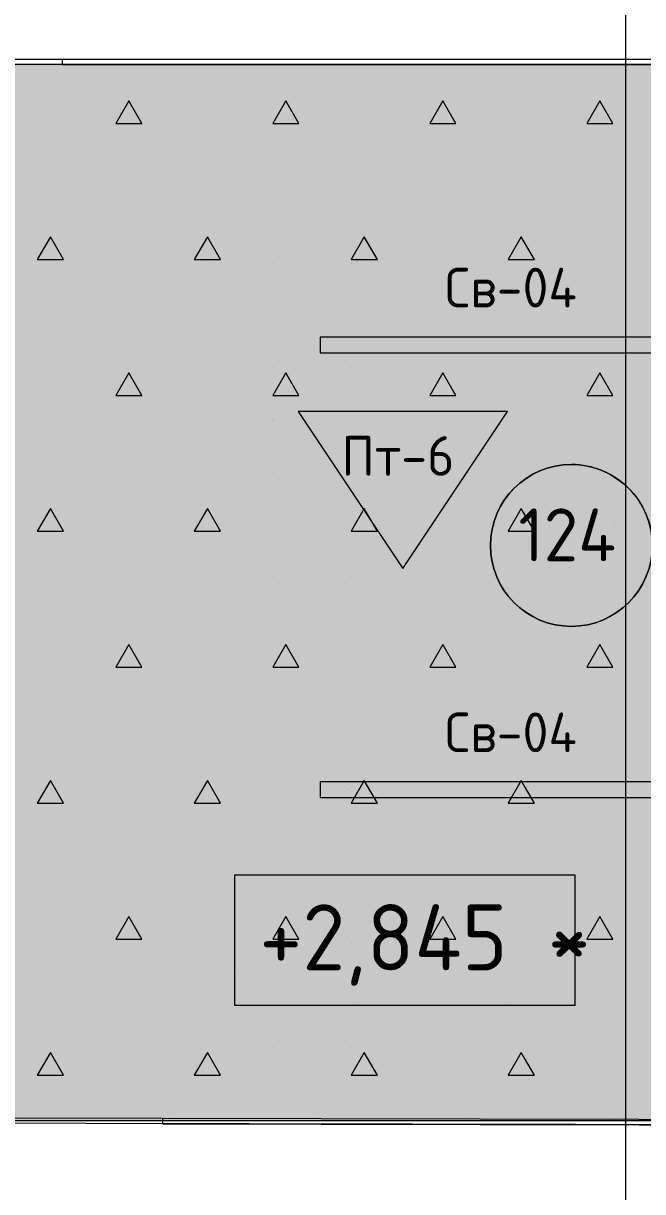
# Model space of a CAD drawing. Header units: millimetres. Extents: x -13069 to 207500, y -71366 to 56785.
# Drawn here: x 147223 to 149590, y 15024 to 19489 of the extents above; entities that cross this region are included whole.
import ezdxf

# ---------------------------------------------------------------- set-up
doc = ezdxf.new("R2010")
doc.units = ezdxf.units.MM
for name, color, linetype, true_color in [('PDF _зоны-номер помещения', 7, 'Continuous', 0xffffff), ('PDF _Ригели', 7, 'Continuous', 0x959595), ('PDF _светильники', 7, 'Continuous', 0xffffff)]:
    doc.layers.add(name, color=color, linetype=linetype, true_color=true_color)
for name, color, linetype in [('PDF _Подложка без мебели', 7, 'Continuous'), ('PDF _Потолки - марка', 7, 'Continuous'), ('PDF _Текст', 7, 'Continuous')]:
    doc.layers.add(name, color=color, linetype=linetype)
doc.layers.add('PDF _Потолки', color=7, linetype='Continuous', lineweight=5, true_color=0x535353)
doc.styles.add('PDF GOST Common', font='GOST_Common.ttf')

msp = doc.modelspace()

# ---------------------------------------------------------------- linework, layer by layer
at = {"layer": 'PDF _зоны-номер помещения', "color": 7, "lineweight": 13}
msp.add_lwpolyline([(149318.022, 17803.143, 0.41416061), (149008.72, 17493.841, 0.41415898), (149318.022, 17184.542, 0.41421194), (149627.421, 17493.841, 0.41421357)], format="xyb", close=True, dxfattribs=at)
at = {"layer": 'PDF _зоны-номер помещения', "color": 7, "lineweight": 0}
msp.add_circle((149318.092, 17493.834), 309.329, dxfattribs=at)
at = {"layer": 'PDF _Подложка без мебели', "lineweight": 18}
msp.add_lwpolyline([(149526.622, -7031.659, -0.41419022), (149926.622, -7431.659, -0.4141845), (149526.622, -7831.659, -0.4141845), (149126.622, -7431.659, -0.41419022), (149526.622, -7031.659), (149526.622, 46201.342)], format="xyb", dxfattribs=at)
for points in [[(135486.622, 22410.943), (135410.621, 22410.943), (135486.622, 22410.943), (135486.622, 22470.941), (135410.621, 22470.941), (135486.622, 22470.941), (135486.622, 22410.943), (135486.622, 22080.941), (136789.421, 22080.941), (136789.421, 19352.841), (149722.02, 19352.841), (149722.02, 22147.842), (149690.422, 22147.842), (149690.519, 22119.644), (149838.92, 22119.644)], [(147372.02, 19352.841), (147372.02, 19332.842), (151397.02, 19332.842)], [(134988.121, 14719.342), (137486.821, 14714.343), (137486.723, 14679.342), (134988.121, 14684.341), (134988.121, 14719.342), (134988.221, 14739.343), (151827.122, 14705.142), (151828.221, 15275.143), (134988.023, 15309.341), (134986.821, 14739.443)], [(147754.624, 15303.442), (143438.523, 15312.243), (143438.523, 15292.242)]]:
    msp.add_lwpolyline(points, dxfattribs=at)
msp.add_lwpolyline([(147754.624, 15303.442), (147754.624, 15283.441), (151397.02, 15276.043), (151397.123, 15296.041)], close=True, dxfattribs=at)
at = {"layer": 'PDF _Потолки', "color": 7, "lineweight": 13}
msp.add_lwpolyline([(146747.02, 19332.842), (146747.02, 15296.041), (151385.02, 15296.041), (151385.02, 19332.842)], close=True, dxfattribs=at)
at = {"layer": 'PDF _Потолки', "color": 161, "lineweight": 20, "true_color": 0x40a5ff}
for points in [[(147224.821, 19282.943), (147224.821, 19282.943)], [(147472.325, 19247.543), (147472.325, 19247.543)], [(147790.519, 19282.943), (147790.519, 19282.943)], [(148038.023, 19247.543), (148038.023, 19247.543)], [(148356.224, 19282.943), (148356.224, 19282.943)], [(148603.721, 19247.543), (148603.721, 19247.543)], [(148921.922, 19282.943), (148921.922, 19282.943)], [(149169.419, 19247.543), (149169.419, 19247.543)], [(149487.62, 19282.943), (149487.62, 19282.943)], [(147476.622, 19173.342), (147476.622, 19173.342)], [(147676.622, 19173.342), (147676.622, 19173.342)], [(147976.622, 19173.342), (147976.622, 19173.342)], [(148176.622, 19173.342), (148176.622, 19173.342)], [(148476.622, 19173.342), (148476.622, 19173.342)], [(148676.622, 19173.342), (148676.622, 19173.342)], [(148976.622, 19173.342), (148976.622, 19173.342)], [(149176.622, 19173.342), (149176.622, 19173.342)], [(149476.622, 19173.342), (149476.622, 19173.342)], [(147366.221, 19141.543), (147366.221, 19141.543)], [(147931.919, 19141.543), (147931.919, 19141.543)], [(148497.624, 19141.543), (148497.624, 19141.543)], [(149063.322, 19141.543), (149063.322, 19141.543)], [(147613.725, 19106.143), (147613.725, 19106.143)], [(148179.423, 19106.143), (148179.423, 19106.143)], [(148745.121, 19106.143), (148745.121, 19106.143)], [(149310.82, 19106.143), (149310.82, 19106.143)], [(147507.719, 19000.042), (147507.719, 19000.042)], [(148073.32, 19000.042), (148073.32, 19000.042)], [(148639.024, 19000.042), (148639.024, 19000.042)], [(149204.722, 19000.042), (149204.722, 19000.042)], [(147476.622, 18973.342), (147476.622, 18973.342)], [(147676.622, 18973.342), (147676.622, 18973.342)], [(147755.223, 18964.743), (147755.223, 18964.743)], [(147976.622, 18973.342), (147976.622, 18973.342)], [(148176.622, 18973.342), (148176.622, 18973.342)], [(148320.823, 18964.743), (148320.823, 18964.743)], [(148476.622, 18973.342), (148476.622, 18973.342)], [(148676.622, 18973.342), (148676.622, 18973.342)], [(148886.521, 18964.743), (148886.521, 18964.743)], [(148976.622, 18973.342), (148976.622, 18973.342)], [(149176.622, 18973.342), (149176.622, 18973.342)], [(149452.22, 18964.743), (149452.22, 18964.743)], [(149476.622, 18973.342), (149476.622, 18973.342)], [(147649.119, 18858.642), (147649.119, 18858.642)], [(148214.823, 18858.642), (148214.823, 18858.642)], [(148780.522, 18858.642), (148780.522, 18858.642)], [(149346.122, 18858.642), (149346.122, 18858.642)], [(147330.925, 18823.342), (147330.925, 18823.342)], [(147896.623, 18823.342), (147896.623, 18823.342)], [(148462.321, 18823.342), (148462.321, 18823.342)], [(149027.922, 18823.342), (149027.922, 18823.342)], [(147476.622, 18773.342), (147476.622, 18773.342)], [(147676.622, 18773.342), (147676.622, 18773.342)], [(147976.622, 18773.342), (147976.622, 18773.342)], [(148176.622, 18773.342), (148176.622, 18773.342)], [(148476.622, 18773.342), (148476.622, 18773.342)], [(148676.622, 18773.342), (148676.622, 18773.342)], [(148976.622, 18773.342), (148976.622, 18773.342)], [(149176.622, 18773.342), (149176.622, 18773.342)], [(149476.622, 18773.342), (149476.622, 18773.342)], [(147224.821, 18717.242), (147224.821, 18717.242)], [(147790.519, 18717.242), (147790.519, 18717.242)], [(148356.224, 18717.242), (148356.224, 18717.242)], [(148921.922, 18717.242), (148921.922, 18717.242)], [(149487.62, 18717.242), (149487.62, 18717.242)], [(147472.325, 18681.842), (147472.325, 18681.842)], [(148038.023, 18681.842), (148038.023, 18681.842)], [(148603.721, 18681.842), (148603.721, 18681.842)], [(149169.419, 18681.842), (149169.419, 18681.842)], [(147366.221, 18575.842), (147366.221, 18575.842)], [(147476.622, 18573.342), (147476.622, 18573.342)], [(147613.725, 18540.441), (147613.725, 18540.441)], [(147676.622, 18573.342), (147676.622, 18573.342)], [(147931.919, 18575.842), (147931.919, 18575.842)], [(147976.622, 18573.342), (147976.622, 18573.342)], [(148176.622, 18573.342), (148176.622, 18573.342)], [(148179.423, 18540.441), (148179.423, 18540.441)], [(148476.622, 18573.342), (148476.622, 18573.342)], [(148497.624, 18575.842), (148497.624, 18575.842)], [(148676.622, 18573.342), (148676.622, 18573.342)], [(148745.121, 18540.441), (148745.121, 18540.441)], [(148976.622, 18573.342), (148976.622, 18573.342)], [(149063.322, 18575.842), (149063.322, 18575.842)], [(149176.622, 18573.342), (149176.622, 18573.342)], [(149310.82, 18540.441), (149310.82, 18540.441)], [(149476.622, 18573.342), (149476.622, 18573.342)], [(147507.719, 18434.341), (147507.719, 18434.341)], [(147755.223, 18399.041), (147755.223, 18399.041)], [(148073.32, 18434.341), (148073.32, 18434.341)], [(148320.823, 18399.041), (148320.823, 18399.041)], [(148639.024, 18434.341), (148639.024, 18434.341)], [(148886.521, 18399.041), (148886.521, 18399.041)], [(149204.722, 18434.341), (149204.722, 18434.341)], [(149452.22, 18399.041), (149452.22, 18399.041)], [(147476.622, 18373.342), (147476.622, 18373.342)], [(147676.622, 18373.342), (147676.622, 18373.342)], [(147976.622, 18373.342), (147976.622, 18373.342)], [(148176.622, 18373.342), (148176.622, 18373.342)], [(148476.622, 18373.342), (148476.622, 18373.342)], [(148676.622, 18373.342), (148676.622, 18373.342)], [(148976.622, 18373.342), (148976.622, 18373.342)], [(149176.622, 18373.342), (149176.622, 18373.342)], [(149476.622, 18373.342), (149476.622, 18373.342)], [(147649.119, 18292.941), (147649.119, 18292.941)], [(148214.823, 18292.941), (148214.823, 18292.941)], [(148780.522, 18292.941), (148780.522, 18292.941)], [(149346.122, 18292.941), (149346.122, 18292.941)], [(147330.925, 18257.641), (147330.925, 18257.641)], [(147896.623, 18257.641), (147896.623, 18257.641)], [(148462.321, 18257.641), (148462.321, 18257.641)], [(149027.922, 18257.641), (149027.922, 18257.641)], [(147224.821, 18151.544), (147224.821, 18151.544)], [(147476.622, 18173.342), (147476.622, 18173.342)], [(147676.622, 18173.342), (147676.622, 18173.342)], [(147790.519, 18151.544), (147790.519, 18151.544)], [(147976.622, 18173.342), (147976.622, 18173.342)], [(148176.622, 18173.342), (148176.622, 18173.342)], [(148356.224, 18151.544), (148356.224, 18151.544)], [(148476.622, 18173.342), (148476.622, 18173.342)], [(148676.622, 18173.342), (148676.622, 18173.342)], [(148921.922, 18151.544), (148921.922, 18151.544)], [(148976.622, 18173.342), (148976.622, 18173.342)], [(149176.622, 18173.342), (149176.622, 18173.342)], [(149476.622, 18173.342), (149476.622, 18173.342)], [(149487.62, 18151.544), (149487.62, 18151.544)], [(147472.325, 18116.143), (147472.325, 18116.143)], [(148038.023, 18116.143), (148038.023, 18116.143)], [(148603.721, 18116.143), (148603.721, 18116.143)], [(149169.419, 18116.143), (149169.419, 18116.143)], [(147366.221, 18010.144), (147366.221, 18010.144)], [(147931.919, 18010.144), (147931.919, 18010.144)], [(148497.624, 18010.144), (148497.624, 18010.144)], [(149063.322, 18010.144), (149063.322, 18010.144)], [(147476.622, 17973.342), (147476.622, 17973.342)], [(147613.725, 17974.743), (147613.725, 17974.743)], [(147676.622, 17973.342), (147676.622, 17973.342)], [(147976.622, 17973.342), (147976.622, 17973.342)], [(148176.622, 17973.342), (148176.622, 17973.342)], [(148179.423, 17974.743), (148179.423, 17974.743)], [(148476.622, 17973.342), (148476.622, 17973.342)], [(148676.622, 17973.342), (148676.622, 17973.342)], [(148745.121, 17974.743), (148745.121, 17974.743)], [(148976.622, 17973.342), (148976.622, 17973.342)], [(149176.622, 17973.342), (149176.622, 17973.342)], [(149310.82, 17974.743), (149310.82, 17974.743)], [(149476.622, 17973.342), (149476.622, 17973.342)], [(147507.719, 17868.743), (147507.719, 17868.743)], [(148073.32, 17868.743), (148073.32, 17868.743)], [(148639.024, 17868.743), (148639.024, 17868.743)], [(149204.722, 17868.743), (149204.722, 17868.743)], [(147755.223, 17833.343), (147755.223, 17833.343)], [(148320.823, 17833.343), (148320.823, 17833.343)], [(148886.521, 17833.343), (148886.521, 17833.343)], [(149452.22, 17833.343), (149452.22, 17833.343)], [(147476.622, 17773.342), (147476.622, 17773.342)], [(147676.622, 17773.342), (147676.622, 17773.342)], [(147976.622, 17773.342), (147976.622, 17773.342)], [(148176.622, 17773.342), (148176.622, 17773.342)], [(148476.622, 17773.342), (148476.622, 17773.342)], [(148676.622, 17773.342), (148676.622, 17773.342)], [(148976.622, 17773.342), (148976.622, 17773.342)], [(149176.622, 17773.342), (149176.622, 17773.342)], [(149476.622, 17773.342), (149476.622, 17773.342)], [(147330.925, 17691.943), (147330.925, 17691.943)], [(147649.119, 17727.243), (147649.119, 17727.243)], [(147896.623, 17691.943), (147896.623, 17691.943)], [(148214.823, 17727.243), (148214.823, 17727.243)], [(148462.321, 17691.943), (148462.321, 17691.943)], [(148780.522, 17727.243), (148780.522, 17727.243)], [(149027.922, 17691.943), (149027.922, 17691.943)], [(149346.122, 17727.243), (149346.122, 17727.243)], [(147224.821, 17585.842), (147224.821, 17585.842)], [(147472.325, 17550.543), (147472.325, 17550.543)], [(147476.622, 17573.342), (147476.622, 17573.342)], [(147676.622, 17573.342), (147676.622, 17573.342)], [(147790.519, 17585.842), (147790.519, 17585.842)], [(147976.622, 17573.342), (147976.622, 17573.342)], [(148038.023, 17550.543), (148038.023, 17550.543)], [(148176.622, 17573.342), (148176.622, 17573.342)], [(148356.224, 17585.842), (148356.224, 17585.842)], [(148476.622, 17573.342), (148476.622, 17573.342)], [(148603.721, 17550.543), (148603.721, 17550.543)], [(148676.622, 17573.342), (148676.622, 17573.342)], [(148921.922, 17585.842), (148921.922, 17585.842)], [(148976.622, 17573.342), (148976.622, 17573.342)], [(149169.419, 17550.543), (149169.419, 17550.543)], [(149176.622, 17573.342), (149176.622, 17573.342)], [(149476.622, 17573.342), (149476.622, 17573.342)], [(149487.62, 17585.842), (149487.62, 17585.842)], [(147366.221, 17444.442), (147366.221, 17444.442)], [(147931.919, 17444.442), (147931.919, 17444.442)], [(148497.624, 17444.442), (148497.624, 17444.442)], [(149063.322, 17444.442), (149063.322, 17444.442)], [(147476.622, 17373.342), (147476.622, 17373.342)], [(147613.725, 17409.042), (147613.725, 17409.042)], [(147676.622, 17373.342), (147676.622, 17373.342)], [(147976.622, 17373.342), (147976.622, 17373.342)], [(148176.622, 17373.342), (148176.622, 17373.342)], [(148179.423, 17409.042), (148179.423, 17409.042)], [(148476.622, 17373.342), (148476.622, 17373.342)], [(148676.622, 17373.342), (148676.622, 17373.342)], [(148745.121, 17409.042), (148745.121, 17409.042)], [(148976.622, 17373.342), (148976.622, 17373.342)], [(149176.622, 17373.342), (149176.622, 17373.342)], [(149310.82, 17409.042), (149310.82, 17409.042)], [(149476.622, 17373.342), (149476.622, 17373.342)], [(147507.719, 17303.042), (147507.719, 17303.042)], [(148073.32, 17303.042), (148073.32, 17303.042)], [(148639.024, 17303.042), (148639.024, 17303.042)], [(149204.722, 17303.042), (149204.722, 17303.042)], [(147755.223, 17267.642), (147755.223, 17267.642)], [(148320.823, 17267.642), (148320.823, 17267.642)], [(148886.521, 17267.642), (148886.521, 17267.642)], [(149452.22, 17267.642), (149452.22, 17267.642)], [(147476.622, 17173.342), (147476.622, 17173.342)], [(147649.119, 17161.642), (147649.119, 17161.642)], [(147676.622, 17173.342), (147676.622, 17173.342)], [(147976.622, 17173.342), (147976.622, 17173.342)], [(148176.622, 17173.342), (148176.622, 17173.342)], [(148214.823, 17161.642), (148214.823, 17161.642)], [(148476.622, 17173.342), (148476.622, 17173.342)], [(148676.622, 17173.342), (148676.622, 17173.342)], [(148780.522, 17161.642), (148780.522, 17161.642)], [(148976.622, 17173.342), (148976.622, 17173.342)], [(149176.622, 17173.342), (149176.622, 17173.342)], [(149346.122, 17161.642), (149346.122, 17161.642)], [(149476.622, 17173.342), (149476.622, 17173.342)], [(147330.925, 17126.242), (147330.925, 17126.242)], [(147896.623, 17126.242), (147896.623, 17126.242)], [(148462.321, 17126.242), (148462.321, 17126.242)], [(149027.922, 17126.242), (149027.922, 17126.242)], [(147224.821, 17020.141), (147224.821, 17020.141)], [(147790.519, 17020.141), (147790.519, 17020.141)], [(148356.224, 17020.141), (148356.224, 17020.141)], [(148921.922, 17020.141), (148921.922, 17020.141)], [(149487.62, 17020.141), (149487.62, 17020.141)], [(147472.325, 16984.841), (147472.325, 16984.841)], [(147476.622, 16973.342), (147476.622, 16973.342)], [(147676.622, 16973.342), (147676.622, 16973.342)], [(147976.622, 16973.342), (147976.622, 16973.342)], [(148038.023, 16984.841), (148038.023, 16984.841)], [(148176.622, 16973.342), (148176.622, 16973.342)], [(148476.622, 16973.342), (148476.622, 16973.342)], [(148603.721, 16984.841), (148603.721, 16984.841)], [(148676.622, 16973.342), (148676.622, 16973.342)], [(148976.622, 16973.342), (148976.622, 16973.342)], [(149169.419, 16984.841), (149169.419, 16984.841)], [(149176.622, 16973.342), (149176.622, 16973.342)], [(149476.622, 16973.342), (149476.622, 16973.342)], [(147366.221, 16878.741), (147366.221, 16878.741)], [(147613.725, 16843.441), (147613.725, 16843.441)], [(147931.919, 16878.741), (147931.919, 16878.741)], [(148179.423, 16843.441), (148179.423, 16843.441)], [(148497.624, 16878.741), (148497.624, 16878.741)], [(148745.121, 16843.441), (148745.121, 16843.441)], [(149063.322, 16878.741), (149063.322, 16878.741)], [(149310.82, 16843.441), (149310.82, 16843.441)], [(147476.622, 16773.342), (147476.622, 16773.342)], [(147676.622, 16773.342), (147676.622, 16773.342)], [(147976.622, 16773.342), (147976.622, 16773.342)], [(148176.622, 16773.342), (148176.622, 16773.342)], [(148476.622, 16773.342), (148476.622, 16773.342)], [(148676.622, 16773.342), (148676.622, 16773.342)], [(148976.622, 16773.342), (148976.622, 16773.342)], [(149176.622, 16773.342), (149176.622, 16773.342)], [(149476.622, 16773.342), (149476.622, 16773.342)], [(147507.719, 16737.341), (147507.719, 16737.341)], [(147755.223, 16701.943), (147755.223, 16701.943)], [(148073.32, 16737.341), (148073.32, 16737.341)], [(148320.823, 16701.943), (148320.823, 16701.943)], [(148639.024, 16737.341), (148639.024, 16737.341)], [(148886.521, 16701.943), (148886.521, 16701.943)], [(149204.722, 16737.341), (149204.722, 16737.341)], [(149452.22, 16701.943), (149452.22, 16701.943)], [(147476.622, 16573.342), (147476.622, 16573.342)], [(147649.119, 16595.941), (147649.119, 16595.941)], [(147676.622, 16573.342), (147676.622, 16573.342)], [(147976.622, 16573.342), (147976.622, 16573.342)], [(148176.622, 16573.342), (148176.622, 16573.342)], [(148214.823, 16595.941), (148214.823, 16595.941)], [(148476.622, 16573.342), (148476.622, 16573.342)], [(148676.622, 16573.342), (148676.622, 16573.342)], [(148780.522, 16595.941), (148780.522, 16595.941)], [(148976.622, 16573.342), (148976.622, 16573.342)], [(149176.622, 16573.342), (149176.622, 16573.342)], [(149346.122, 16595.941), (149346.122, 16595.941)], [(149476.622, 16573.342), (149476.622, 16573.342)], [(147330.925, 16560.543), (147330.925, 16560.543)], [(147896.623, 16560.543), (147896.623, 16560.543)], [(148462.321, 16560.543), (148462.321, 16560.543)], [(149027.922, 16560.543), (149027.922, 16560.543)], [(147224.821, 16454.443), (147224.821, 16454.443)], [(147790.519, 16454.443), (147790.519, 16454.443)], [(148356.224, 16454.443), (148356.224, 16454.443)], [(148921.922, 16454.443), (148921.922, 16454.443)], [(149487.62, 16454.443), (149487.62, 16454.443)], [(147472.325, 16419.143), (147472.325, 16419.143)], [(148038.023, 16419.143), (148038.023, 16419.143)], [(148603.721, 16419.143), (148603.721, 16419.143)], [(149169.419, 16419.143), (149169.419, 16419.143)], [(147476.622, 16373.342), (147476.622, 16373.342)], [(147676.622, 16373.342), (147676.622, 16373.342)], [(147976.622, 16373.342), (147976.622, 16373.342)], [(148176.622, 16373.342), (148176.622, 16373.342)], [(148476.622, 16373.342), (148476.622, 16373.342)], [(148676.622, 16373.342), (148676.622, 16373.342)], [(148976.622, 16373.342), (148976.622, 16373.342)], [(149176.622, 16373.342), (149176.622, 16373.342)], [(149476.622, 16373.342), (149476.622, 16373.342)], [(147366.221, 16313.043), (147366.221, 16313.043)], [(147931.919, 16313.043), (147931.919, 16313.043)], [(148497.624, 16313.043), (148497.624, 16313.043)], [(149063.322, 16313.043), (149063.322, 16313.043)], [(147613.725, 16277.743), (147613.725, 16277.743)], [(148179.423, 16277.743), (148179.423, 16277.743)], [(148745.121, 16277.743), (148745.121, 16277.743)], [(149310.82, 16277.743), (149310.82, 16277.743)], [(147476.622, 16173.342), (147476.622, 16173.342)], [(147507.719, 16171.643), (147507.719, 16171.643)], [(147676.622, 16173.342), (147676.622, 16173.342)], [(147976.622, 16173.342), (147976.622, 16173.342)], [(148073.32, 16171.643), (148073.32, 16171.643)], [(148176.622, 16173.342), (148176.622, 16173.342)], [(148476.622, 16173.342), (148476.622, 16173.342)], [(148639.024, 16171.643), (148639.024, 16171.643)], [(148676.622, 16173.342), (148676.622, 16173.342)], [(148976.622, 16173.342), (148976.622, 16173.342)], [(149176.622, 16173.342), (149176.622, 16173.342)], [(149204.722, 16171.643), (149204.722, 16171.643)], [(149476.622, 16173.342), (149476.622, 16173.342)], [(147755.223, 16136.343), (147755.223, 16136.343)], [(148320.823, 16136.343), (148320.823, 16136.343)], [(148886.521, 16136.343), (148886.521, 16136.343)], [(149452.22, 16136.343), (149452.22, 16136.343)], [(147330.925, 15994.842), (147330.925, 15994.842)], [(147649.119, 16030.242), (147649.119, 16030.242)], [(147896.623, 15994.842), (147896.623, 15994.842)], [(148214.823, 16030.242), (148214.823, 16030.242)], [(148462.321, 15994.842), (148462.321, 15994.842)], [(148780.522, 16030.242), (148780.522, 16030.242)], [(149027.922, 15994.842), (149027.922, 15994.842)], [(149346.122, 16030.242), (149346.122, 16030.242)], [(147476.622, 15973.342), (147476.622, 15973.342)], [(147676.622, 15973.342), (147676.622, 15973.342)], [(147976.622, 15973.342), (147976.622, 15973.342)], [(148176.622, 15973.342), (148176.622, 15973.342)], [(148476.622, 15973.342), (148476.622, 15973.342)], [(148676.622, 15973.342), (148676.622, 15973.342)], [(148976.622, 15973.342), (148976.622, 15973.342)], [(149176.622, 15973.342), (149176.622, 15973.342)], [(149476.622, 15973.342), (149476.622, 15973.342)], [(147224.821, 15888.842), (147224.821, 15888.842)], [(147472.325, 15853.442), (147472.325, 15853.442)], [(147790.519, 15888.842), (147790.519, 15888.842)], [(148038.023, 15853.442), (148038.023, 15853.442)], [(148356.224, 15888.842), (148356.224, 15888.842)], [(148603.721, 15853.442), (148603.721, 15853.442)], [(148921.922, 15888.842), (148921.922, 15888.842)], [(149169.419, 15853.442), (149169.419, 15853.442)], [(149487.62, 15888.842), (149487.62, 15888.842)], [(147476.622, 15773.342), (147476.622, 15773.342)], [(147676.622, 15773.342), (147676.622, 15773.342)], [(147976.622, 15773.342), (147976.622, 15773.342)], [(148176.622, 15773.342), (148176.622, 15773.342)], [(148476.622, 15773.342), (148476.622, 15773.342)], [(148676.622, 15773.342), (148676.622, 15773.342)], [(148976.622, 15773.342), (148976.622, 15773.342)], [(149176.622, 15773.342), (149176.622, 15773.342)], [(149476.622, 15773.342), (149476.622, 15773.342)], [(147366.221, 15747.341), (147366.221, 15747.341)], [(147931.919, 15747.341), (147931.919, 15747.341)], [(148497.624, 15747.341), (148497.624, 15747.341)], [(149063.322, 15747.341), (149063.322, 15747.341)], [(147613.725, 15712.042), (147613.725, 15712.042)], [(148179.423, 15712.042), (148179.423, 15712.042)], [(148745.121, 15712.042), (148745.121, 15712.042)], [(149310.82, 15712.042), (149310.82, 15712.042)], [(147507.719, 15605.941), (147507.719, 15605.941)], [(148073.32, 15605.941), (148073.32, 15605.941)], [(148639.024, 15605.941), (148639.024, 15605.941)], [(149204.722, 15605.941), (149204.722, 15605.941)], [(147476.622, 15573.342), (147476.622, 15573.342)], [(147676.622, 15573.342), (147676.622, 15573.342)], [(147755.223, 15570.642), (147755.223, 15570.642)], [(147976.622, 15573.342), (147976.622, 15573.342)], [(148176.622, 15573.342), (148176.622, 15573.342)], [(148320.823, 15570.642), (148320.823, 15570.642)], [(148476.622, 15573.342), (148476.622, 15573.342)], [(148676.622, 15573.342), (148676.622, 15573.342)], [(148886.521, 15570.642), (148886.521, 15570.642)], [(148976.622, 15573.342), (148976.622, 15573.342)], [(149176.622, 15573.342), (149176.622, 15573.342)], [(149452.22, 15570.642), (149452.22, 15570.642)], [(149476.622, 15573.342), (149476.622, 15573.342)], [(147649.119, 15464.541), (147649.119, 15464.541)], [(148214.823, 15464.541), (148214.823, 15464.541)], [(148780.522, 15464.541), (148780.522, 15464.541)], [(149346.122, 15464.541), (149346.122, 15464.541)], [(147330.925, 15429.141), (147330.925, 15429.141)], [(147896.623, 15429.141), (147896.623, 15429.141)], [(148462.321, 15429.141), (148462.321, 15429.141)], [(149027.922, 15429.141), (149027.922, 15429.141)], [(147476.622, 15373.342), (147476.622, 15373.342)], [(147676.622, 15373.342), (147676.622, 15373.342)], [(147976.622, 15373.342), (147976.622, 15373.342)], [(148176.622, 15373.342), (148176.622, 15373.342)], [(148476.622, 15373.342), (148476.622, 15373.342)], [(148676.622, 15373.342), (148676.622, 15373.342)], [(148976.622, 15373.342), (148976.622, 15373.342)], [(149176.622, 15373.342), (149176.622, 15373.342)], [(149476.622, 15373.342), (149476.622, 15373.342)], [(147224.821, 15323.141), (147224.821, 15323.141)], [(147790.519, 15323.141), (147790.519, 15323.141)], [(148356.224, 15323.141), (148356.224, 15323.141)], [(148921.922, 15323.141), (148921.922, 15323.141)], [(149487.62, 15323.141), (149487.62, 15323.141)]]:
    msp.add_lwpolyline(points, dxfattribs=at)
for points in [[(147626.622, 19193.441), (147576.622, 19106.842), (147676.622, 19106.842)], [(148226.622, 19193.441), (148176.622, 19106.842), (148276.622, 19106.842)], [(148826.622, 19193.441), (148776.622, 19106.842), (148876.622, 19106.842)], [(149426.622, 19193.441), (149376.622, 19106.842), (149476.622, 19106.842)], [(147326.622, 18673.843), (147276.622, 18587.243), (147376.622, 18587.243)], [(147926.622, 18673.843), (147876.622, 18587.243), (147976.622, 18587.243)], [(148526.622, 18673.843), (148476.622, 18587.243), (148576.622, 18587.243)], [(149126.622, 18673.843), (149076.622, 18587.243), (149176.622, 18587.243)], [(147626.622, 18154.241), (147576.622, 18067.642), (147676.622, 18067.642)], [(148226.622, 18154.241), (148176.622, 18067.642), (148276.622, 18067.642)], [(148826.622, 18154.241), (148776.622, 18067.642), (148876.622, 18067.642)], [(149426.622, 18154.241), (149376.622, 18067.642), (149476.622, 18067.642)], [(147326.622, 17634.542), (147276.622, 17547.943), (147376.622, 17547.943)], [(147926.622, 17634.542), (147876.622, 17547.943), (147976.622, 17547.943)], [(148526.622, 17634.542), (148476.622, 17547.943), (148576.622, 17547.943)], [(149126.622, 17634.542), (149076.622, 17547.943), (149176.622, 17547.943)], [(147626.622, 17114.941), (147576.622, 17028.341), (147676.622, 17028.341)], [(148226.622, 17114.941), (148176.622, 17028.341), (148276.622, 17028.341)], [(148826.622, 17114.941), (148776.622, 17028.341), (148876.622, 17028.341)], [(149426.622, 17114.941), (149376.622, 17028.341), (149476.622, 17028.341)], [(147326.622, 16595.342), (147276.622, 16508.743), (147376.622, 16508.743)], [(147926.622, 16595.342), (147876.622, 16508.743), (147976.622, 16508.743)], [(148526.622, 16595.342), (148476.622, 16508.743), (148576.622, 16508.743)], [(149126.622, 16595.342), (149076.622, 16508.743), (149176.622, 16508.743)], [(147626.622, 16075.741), (147576.622, 15989.141), (147676.622, 15989.141)], [(148226.622, 16075.741), (148176.622, 15989.141), (148276.622, 15989.141)], [(148826.622, 16075.741), (148776.622, 15989.141), (148876.622, 15989.141)], [(149426.622, 16075.741), (149376.622, 15989.141), (149476.622, 15989.141)], [(147326.622, 15556.143), (147276.622, 15469.543), (147376.622, 15469.543)], [(147926.622, 15556.143), (147876.622, 15469.543), (147976.622, 15469.543)], [(148526.622, 15556.143), (148476.622, 15469.543), (148576.622, 15469.543)], [(149126.622, 15556.143), (149076.622, 15469.543), (149176.622, 15469.543)]]:
    msp.add_lwpolyline(points, close=True, dxfattribs=at)
at = {"layer": 'PDF _Потолки', "color": 7, "lineweight": 0, "true_color": 0xffffff, "transparency": 33554559}
msp.add_solid([(146747.02, 19332.842), (151385.02, 19332.842), (146747.02, 15296.041), (151385.02, 15296.041)], dxfattribs=at)
at = {"layer": 'PDF _Потолки - марка', "lineweight": 13}
msp.add_lwpolyline([(149074.119, 18006.042), (148274.119, 18006.042), (148674.119, 17406.042)], close=True, dxfattribs=at)
at = {"layer": 'PDF _Потолки - марка', "color": 7, "lineweight": 0, "true_color": 0xffffff, "transparency": 33554559}
msp.add_solid([(149074.119, 18006.042), (148274.119, 18006.042), (148674.119, 17406.042)], dxfattribs=at)
at = {"layer": 'PDF _Ригели', "color": 7, "lineweight": 18}
msp.add_lwpolyline([(149526.622, -2015.058), (149526.622, 46201.342)], dxfattribs=at)
at = {"layer": 'PDF _Ригели', "lineweight": 18}
msp.add_lwpolyline([(148031.224, 15735.144), (148031.224, 16235.144), (149331.224, 16235.144), (149331.224, 15735.144)], close=True, dxfattribs=at)
at = {"layer": 'PDF _светильники', "color": 7, "lineweight": 13}
for points in [[(149857.524, 18290.441), (148357.524, 18290.441), (148357.524, 18230.441), (149857.524, 18230.441)], [(149857.524, 16590.441), (148357.524, 16590.441), (148357.524, 16530.441), (149857.524, 16530.441)]]:
    msp.add_lwpolyline(points, close=True, dxfattribs=at)
at = {"layer": 'PDF _светильники', "color": 53, "lineweight": 0, "true_color": 0xf7e046, "transparency": 33554559}
for points in [[(149857.524, 18290.441), (148357.524, 18290.441), (149857.524, 18230.441), (148357.524, 18230.441)], [(149857.524, 16590.441), (148357.524, 16590.441), (149857.524, 16530.441), (148357.524, 16530.441)]]:
    msp.add_solid(points, dxfattribs=at)

# ---------------------------------------------------------------- texts
at = {"layer": 'PDF _Текст', "attachment_point": 4, "style": 'PDF GOST Common'}
for s, insert, char_height in [('Св-04', (148834.855, 18479.653), 151.5063), ('Пт-6', (148439.037, 17836.185), 151.5063), ('124', (149116.017, 17534.435), 202.0083), ('Св-04', (148834.855, 16779.621), 151.5063)]:
    msp.add_mtext(s, dxfattribs=dict(at, insert=insert, char_height=char_height))
at = {"layer": 'PDF _Текст', "color": 252, "true_color": 0x959595, "insert": (148125.418, 15966.564), "char_height": 252.5097, "attachment_point": 4, "style": 'PDF GOST Common'}
msp.add_mtext('+2,845 *', dxfattribs=at)

doc.saveas('drawing.dxf')
